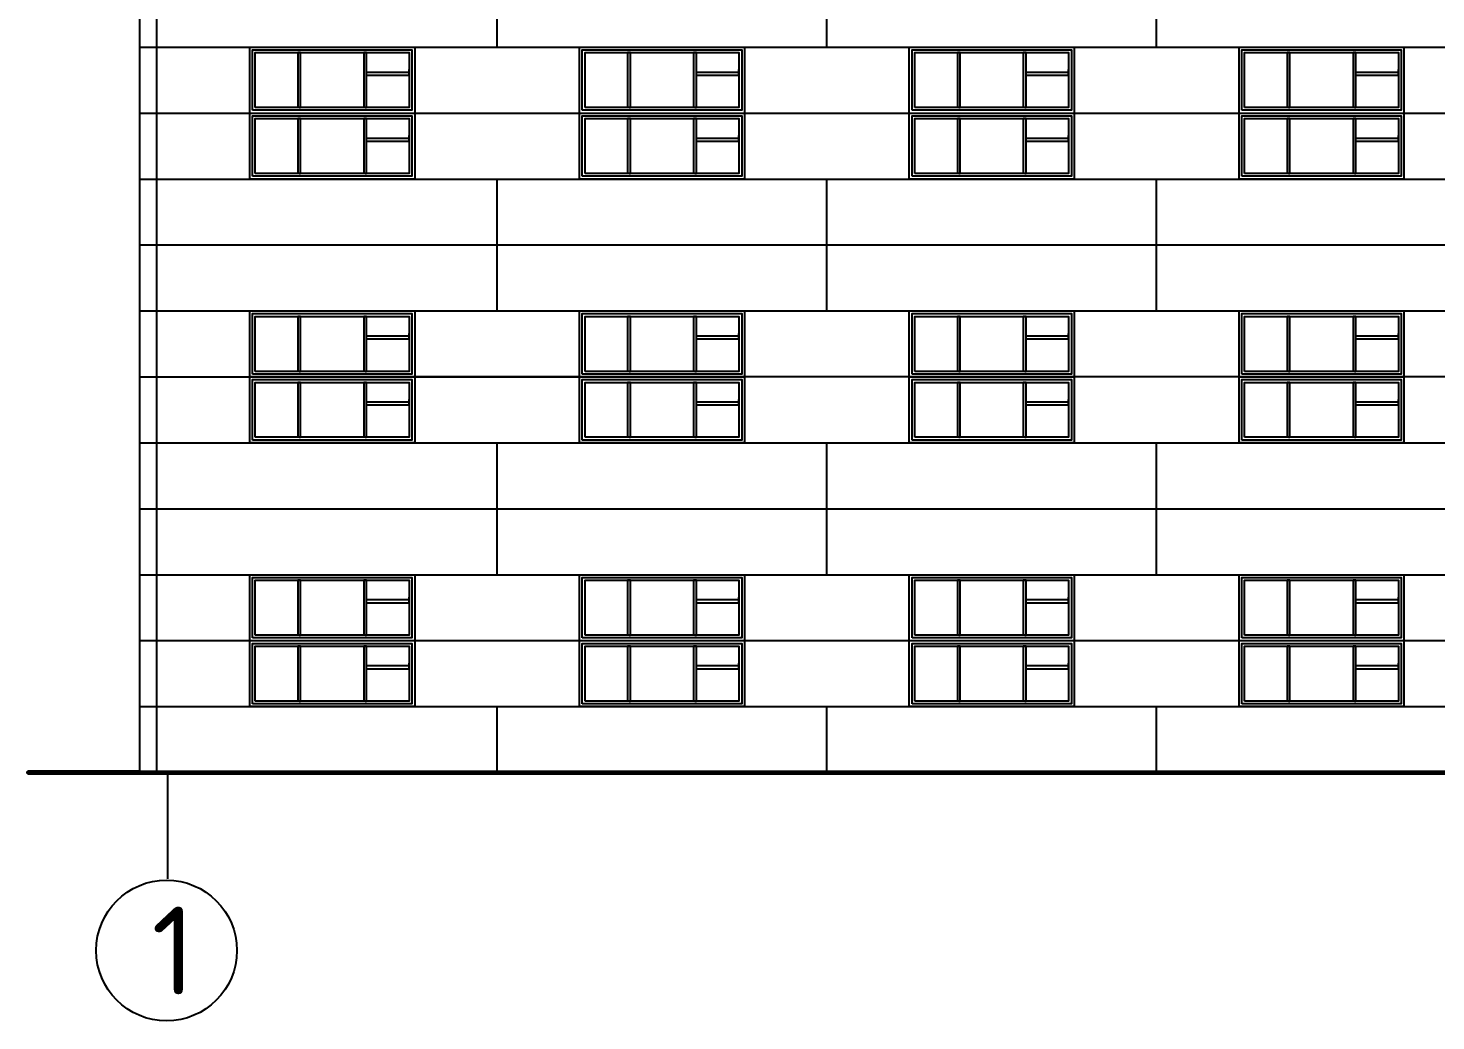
# Model space of a CAD drawing. Header units: millimetres. Extents: x -258526 to -95372, y 16759 to 83244.
# Drawn here: x -127864.7 to -127800.6, y 41448.7 to 41493.8 of the extents above; entities that cross this region are included whole.
import ezdxf

# ---------------------------------------------------------------- set-up
doc = ezdxf.new("R2010")
doc.units = ezdxf.units.MM
doc.header["$LTSCALE"] = 0.5
doc.layers.add('ТОНКИЕе', color=7, linetype='Continuous', lineweight=25)
doc.styles.add('Наклонный 5', font='isocpeur.ttf', dxfattribs={"height": 7})

msp = doc.modelspace()

# ---------------------------------------------------------------- linework, layer by layer
at = {"layer": 'ТОНКИЕе', "color": 0}
for points in [[(-127859.5718, 41534.9756), (-127858.8218, 41534.9756), (-127858.8218, 41459.9756)], [(-127843.3218, 41492.9756), (-127843.3218, 41498.9756)], [(-127828.3218, 41492.9756), (-127828.3218, 41498.9756)], [(-127813.3218, 41492.9756), (-127813.3218, 41498.9756)], [(-127859.5718, 41483.9756), (-127859.5718, 41495.9756), (-127647.0718, 41495.9756), (-127647.0718, 41483.9756)], [(-127859.5718, 41489.9756), (-127859.5718, 41492.9756), (-127647.0718, 41492.9756)], [(-127854.5718, 41486.9756), (-127854.5718, 41489.9756), (-127847.0718, 41489.9756), (-127847.0718, 41486.9756), (-127854.5718, 41486.9756), (-127854.5718, 41489.9756), (-127854.5718, 41492.9756), (-127847.0718, 41492.9756), (-127847.0718, 41489.9756)], [(-127854.4468, 41490.1006), (-127854.4468, 41490.1006), (-127854.4468, 41490.1006), (-127854.4468, 41492.7256), (-127854.4468, 41492.8506), (-127847.3218, 41492.8506), (-127847.1968, 41492.8506), (-127847.1968, 41490.2256), (-127847.1968, 41490.1006), (-127854.4468, 41490.1006)], [(-127854.3218, 41490.2256), (-127854.3218, 41490.2256), (-127854.3218, 41492.7256), (-127854.3218, 41492.7256), (-127847.3218, 41492.7256), (-127847.3218, 41492.7256), (-127847.3218, 41490.2256), (-127847.3218, 41490.2256), (-127854.3218, 41490.2256)], [(-127852.3218, 41490.2256), (-127852.2906, 41490.2256), (-127852.3218, 41490.2256), (-127852.2593, 41490.2256), (-127852.2593, 41492.7256), (-127852.2593, 41492.7256), (-127852.3843, 41492.7256), (-127852.3843, 41490.2256)], [(-127849.3218, 41490.2256), (-127849.2906, 41490.2256), (-127849.3218, 41490.2256), (-127849.2593, 41490.2256), (-127849.2593, 41492.7256), (-127849.2593, 41492.7256), (-127849.3843, 41492.7256), (-127849.3843, 41490.2256)], [(-127839.5718, 41486.9756), (-127839.5718, 41489.9756), (-127832.0718, 41489.9756), (-127832.0718, 41486.9756), (-127839.5718, 41486.9756), (-127839.5718, 41489.9756), (-127839.5718, 41492.9756), (-127832.0718, 41492.9756), (-127832.0718, 41489.9756)], [(-127839.4468, 41490.1006), (-127839.4468, 41490.1006), (-127839.4468, 41490.1006), (-127839.4468, 41492.7256), (-127839.4468, 41492.8506), (-127832.3218, 41492.8506), (-127832.1968, 41492.8506), (-127832.1968, 41490.2256), (-127832.1968, 41490.1006), (-127839.4468, 41490.1006)], [(-127839.3218, 41490.2256), (-127839.3218, 41490.2256), (-127839.3218, 41492.7256), (-127839.3218, 41492.7256), (-127832.3218, 41492.7256), (-127832.3218, 41492.7256), (-127832.3218, 41490.2256), (-127832.3218, 41490.2256), (-127839.3218, 41490.2256)], [(-127837.3218, 41490.2256), (-127837.2906, 41490.2256), (-127837.3218, 41490.2256), (-127837.2593, 41490.2256), (-127837.2593, 41492.7256), (-127837.2593, 41492.7256), (-127837.3843, 41492.7256), (-127837.3843, 41490.2256)], [(-127834.3218, 41490.2256), (-127834.2906, 41490.2256), (-127834.3218, 41490.2256), (-127834.2593, 41490.2256), (-127834.2593, 41492.7256), (-127834.2593, 41492.7256), (-127834.3843, 41492.7256), (-127834.3843, 41490.2256)], [(-127824.5718, 41486.9756), (-127824.5718, 41489.9756), (-127817.0718, 41489.9756), (-127817.0718, 41486.9756), (-127824.5718, 41486.9756), (-127824.5718, 41489.9756), (-127824.5718, 41492.9756), (-127817.0718, 41492.9756), (-127817.0718, 41489.9756)], [(-127824.4468, 41490.1006), (-127824.4468, 41490.1006), (-127824.4468, 41490.1006), (-127824.4468, 41492.7256), (-127824.4468, 41492.8506), (-127817.3218, 41492.8506), (-127817.1968, 41492.8506), (-127817.1968, 41490.2256), (-127817.1968, 41490.1006), (-127824.4468, 41490.1006)], [(-127824.3218, 41490.2256), (-127824.3218, 41490.2256), (-127824.3218, 41492.7256), (-127824.3218, 41492.7256), (-127817.3218, 41492.7256), (-127817.3218, 41492.7256), (-127817.3218, 41490.2256), (-127817.3218, 41490.2256), (-127824.3218, 41490.2256)], [(-127822.3218, 41490.2256), (-127822.2906, 41490.2256), (-127822.3218, 41490.2256), (-127822.2593, 41490.2256), (-127822.2593, 41492.7256), (-127822.2593, 41492.7256), (-127822.3843, 41492.7256), (-127822.3843, 41490.2256)], [(-127819.3218, 41490.2256), (-127819.2906, 41490.2256), (-127819.3218, 41490.2256), (-127819.2593, 41490.2256), (-127819.2593, 41492.7256), (-127819.2593, 41492.7256), (-127819.3843, 41492.7256), (-127819.3843, 41490.2256)], [(-127809.5718, 41486.9756), (-127809.5718, 41489.9756), (-127802.0718, 41489.9756), (-127802.0718, 41486.9756), (-127809.5718, 41486.9756), (-127809.5718, 41489.9756), (-127809.5718, 41492.9756), (-127802.0718, 41492.9756), (-127802.0718, 41489.9756)], [(-127809.4468, 41490.1006), (-127809.4468, 41490.1006), (-127809.4468, 41490.1006), (-127809.4468, 41492.7256), (-127809.4468, 41492.8506), (-127802.3218, 41492.8506), (-127802.1968, 41492.8506), (-127802.1968, 41490.2256), (-127802.1968, 41490.1006), (-127809.4468, 41490.1006)], [(-127809.3218, 41490.2256), (-127809.3218, 41490.2256), (-127809.3218, 41492.7256), (-127809.3218, 41492.7256), (-127802.3218, 41492.7256), (-127802.3218, 41492.7256), (-127802.3218, 41490.2256), (-127802.3218, 41490.2256), (-127809.3218, 41490.2256)], [(-127807.3218, 41490.2256), (-127807.2906, 41490.2256), (-127807.3218, 41490.2256), (-127807.2593, 41490.2256), (-127807.2593, 41492.7256), (-127807.2593, 41492.7256), (-127807.3843, 41492.7256), (-127807.3843, 41490.2256)], [(-127804.3218, 41490.2256), (-127804.2906, 41490.2256), (-127804.3218, 41490.2256), (-127804.2593, 41490.2256), (-127804.2593, 41492.7256), (-127804.2593, 41492.7256), (-127804.3843, 41492.7256), (-127804.3843, 41490.2256)], [(-127849.2593, 41491.701), (-127847.3218, 41491.701), (-127847.3218, 41491.701), (-127847.3218, 41491.951), (-127847.3218, 41491.826), (-127849.134, 41491.826), (-127849.2593, 41491.826)], [(-127834.2593, 41491.701), (-127832.3218, 41491.701), (-127832.3218, 41491.701), (-127832.3218, 41491.951), (-127832.3218, 41491.826), (-127834.134, 41491.826), (-127834.2593, 41491.826)], [(-127819.2593, 41491.701), (-127817.3218, 41491.701), (-127817.3218, 41491.701), (-127817.3218, 41491.951), (-127817.3218, 41491.826), (-127819.134, 41491.826), (-127819.2593, 41491.826)], [(-127804.2593, 41491.701), (-127802.3218, 41491.701), (-127802.3218, 41491.701), (-127802.3218, 41491.951), (-127802.3218, 41491.826), (-127804.134, 41491.826), (-127804.2593, 41491.826)], [(-127859.5718, 41486.9756), (-127859.5718, 41489.9756), (-127647.0718, 41489.9756)], [(-127854.4468, 41487.1006), (-127854.4468, 41487.1006), (-127854.4468, 41487.1006), (-127854.4468, 41489.7256), (-127854.4468, 41489.8506), (-127847.3218, 41489.8506), (-127847.1968, 41489.8506), (-127847.1968, 41487.2256), (-127847.1968, 41487.1006), (-127854.4468, 41487.1006)], [(-127854.3218, 41487.2256), (-127854.3218, 41487.2256), (-127854.3218, 41489.7256), (-127854.3218, 41489.7256), (-127847.3218, 41489.7256), (-127847.3218, 41489.7256), (-127847.3218, 41487.2256), (-127847.3218, 41487.2256), (-127854.3218, 41487.2256)], [(-127852.3218, 41487.2256), (-127852.2906, 41487.2256), (-127852.3218, 41487.2256), (-127852.2593, 41487.2256), (-127852.2593, 41489.7256), (-127852.2593, 41489.7256), (-127852.3843, 41489.7256), (-127852.3843, 41487.2256)], [(-127849.3218, 41487.2256), (-127849.2906, 41487.2256), (-127849.3218, 41487.2256), (-127849.2593, 41487.2256), (-127849.2593, 41489.7256), (-127849.2593, 41489.7256), (-127849.3843, 41489.7256), (-127849.3843, 41487.2256)], [(-127839.4468, 41487.1006), (-127839.4468, 41487.1006), (-127839.4468, 41487.1006), (-127839.4468, 41489.7256), (-127839.4468, 41489.8506), (-127832.3218, 41489.8506), (-127832.1968, 41489.8506), (-127832.1968, 41487.2256), (-127832.1968, 41487.1006), (-127839.4468, 41487.1006)], [(-127839.3218, 41487.2256), (-127839.3218, 41487.2256), (-127839.3218, 41489.7256), (-127839.3218, 41489.7256), (-127832.3218, 41489.7256), (-127832.3218, 41489.7256), (-127832.3218, 41487.2256), (-127832.3218, 41487.2256), (-127839.3218, 41487.2256)], [(-127837.3218, 41487.2256), (-127837.2906, 41487.2256), (-127837.3218, 41487.2256), (-127837.2593, 41487.2256), (-127837.2593, 41489.7256), (-127837.2593, 41489.7256), (-127837.3843, 41489.7256), (-127837.3843, 41487.2256)], [(-127834.3218, 41487.2256), (-127834.2906, 41487.2256), (-127834.3218, 41487.2256), (-127834.2593, 41487.2256), (-127834.2593, 41489.7256), (-127834.2593, 41489.7256), (-127834.3843, 41489.7256), (-127834.3843, 41487.2256)], [(-127824.4468, 41487.1006), (-127824.4468, 41487.1006), (-127824.4468, 41487.1006), (-127824.4468, 41489.7256), (-127824.4468, 41489.8506), (-127817.3218, 41489.8506), (-127817.1968, 41489.8506), (-127817.1968, 41487.2256), (-127817.1968, 41487.1006), (-127824.4468, 41487.1006)], [(-127824.3218, 41487.2256), (-127824.3218, 41487.2256), (-127824.3218, 41489.7256), (-127824.3218, 41489.7256), (-127817.3218, 41489.7256), (-127817.3218, 41489.7256), (-127817.3218, 41487.2256), (-127817.3218, 41487.2256), (-127824.3218, 41487.2256)], [(-127822.3218, 41487.2256), (-127822.2906, 41487.2256), (-127822.3218, 41487.2256), (-127822.2593, 41487.2256), (-127822.2593, 41489.7256), (-127822.2593, 41489.7256), (-127822.3843, 41489.7256), (-127822.3843, 41487.2256)], [(-127819.3218, 41487.2256), (-127819.2906, 41487.2256), (-127819.3218, 41487.2256), (-127819.2593, 41487.2256), (-127819.2593, 41489.7256), (-127819.2593, 41489.7256), (-127819.3843, 41489.7256), (-127819.3843, 41487.2256)], [(-127809.4468, 41487.1006), (-127809.4468, 41487.1006), (-127809.4468, 41487.1006), (-127809.4468, 41489.7256), (-127809.4468, 41489.8506), (-127802.3218, 41489.8506), (-127802.1968, 41489.8506), (-127802.1968, 41487.2256), (-127802.1968, 41487.1006), (-127809.4468, 41487.1006)], [(-127809.3218, 41487.2256), (-127809.3218, 41487.2256), (-127809.3218, 41489.7256), (-127809.3218, 41489.7256), (-127802.3218, 41489.7256), (-127802.3218, 41489.7256), (-127802.3218, 41487.2256), (-127802.3218, 41487.2256), (-127809.3218, 41487.2256)], [(-127807.3218, 41487.2256), (-127807.2906, 41487.2256), (-127807.3218, 41487.2256), (-127807.2593, 41487.2256), (-127807.2593, 41489.7256), (-127807.2593, 41489.7256), (-127807.3843, 41489.7256), (-127807.3843, 41487.2256)], [(-127804.3218, 41487.2256), (-127804.2906, 41487.2256), (-127804.3218, 41487.2256), (-127804.2593, 41487.2256), (-127804.2593, 41489.7256), (-127804.2593, 41489.7256), (-127804.3843, 41489.7256), (-127804.3843, 41487.2256)], [(-127849.2593, 41488.701), (-127847.3218, 41488.701), (-127847.3218, 41488.701), (-127847.3218, 41488.951), (-127847.3218, 41488.826), (-127849.134, 41488.826), (-127849.2593, 41488.826)], [(-127834.2593, 41488.701), (-127832.3218, 41488.701), (-127832.3218, 41488.701), (-127832.3218, 41488.951), (-127832.3218, 41488.826), (-127834.134, 41488.826), (-127834.2593, 41488.826)], [(-127819.2593, 41488.701), (-127817.3218, 41488.701), (-127817.3218, 41488.701), (-127817.3218, 41488.951), (-127817.3218, 41488.826), (-127819.134, 41488.826), (-127819.2593, 41488.826)], [(-127804.2593, 41488.701), (-127802.3218, 41488.701), (-127802.3218, 41488.701), (-127802.3218, 41488.951), (-127802.3218, 41488.826), (-127804.134, 41488.826), (-127804.2593, 41488.826)], [(-127859.5718, 41483.9756), (-127859.5718, 41486.9756), (-127647.0718, 41486.9756)], [(-127843.3218, 41480.9756), (-127843.3218, 41486.9756)], [(-127828.3218, 41480.9756), (-127828.3218, 41486.9756)], [(-127813.3218, 41480.9756), (-127813.3218, 41486.9756)], [(-127859.5718, 41471.9756), (-127859.5718, 41483.9756), (-127647.0718, 41483.9756), (-127647.0718, 41471.9756)], [(-127859.5718, 41477.9756), (-127859.5718, 41480.9756), (-127647.0718, 41480.9756)], [(-127854.5718, 41474.9756), (-127854.5718, 41477.9756), (-127847.0718, 41477.9756), (-127847.0718, 41474.9756), (-127854.5718, 41474.9756), (-127854.5718, 41477.9756), (-127854.5718, 41480.9756), (-127847.0718, 41480.9756), (-127847.0718, 41477.9756)], [(-127854.4468, 41478.1006), (-127854.4468, 41478.1006), (-127854.4468, 41478.1006), (-127854.4468, 41480.7256), (-127854.4468, 41480.8506), (-127847.3218, 41480.8506), (-127847.1968, 41480.8506), (-127847.1968, 41478.2256), (-127847.1968, 41478.1006), (-127854.4468, 41478.1006)], [(-127854.3218, 41478.2256), (-127854.3218, 41478.2256), (-127854.3218, 41480.7256), (-127854.3218, 41480.7256), (-127847.3218, 41480.7256), (-127847.3218, 41480.7256), (-127847.3218, 41478.2256), (-127847.3218, 41478.2256), (-127854.3218, 41478.2256)], [(-127852.3218, 41478.2256), (-127852.2906, 41478.2256), (-127852.3218, 41478.2256), (-127852.2593, 41478.2256), (-127852.2593, 41480.7256), (-127852.2593, 41480.7256), (-127852.3843, 41480.7256), (-127852.3843, 41478.2256)], [(-127849.3218, 41478.2256), (-127849.2906, 41478.2256), (-127849.3218, 41478.2256), (-127849.2593, 41478.2256), (-127849.2593, 41480.7256), (-127849.2593, 41480.7256), (-127849.3843, 41480.7256), (-127849.3843, 41478.2256)], [(-127839.5718, 41474.9756), (-127839.5718, 41477.9756), (-127832.0718, 41477.9756), (-127832.0718, 41474.9756), (-127839.5718, 41474.9756), (-127839.5718, 41477.9756), (-127839.5718, 41480.9756), (-127832.0718, 41480.9756), (-127832.0718, 41477.9756)], [(-127839.4468, 41478.1006), (-127839.4468, 41478.1006), (-127839.4468, 41478.1006), (-127839.4468, 41480.7256), (-127839.4468, 41480.8506), (-127832.3218, 41480.8506), (-127832.1968, 41480.8506), (-127832.1968, 41478.2256), (-127832.1968, 41478.1006), (-127839.4468, 41478.1006)], [(-127839.3218, 41478.2256), (-127839.3218, 41478.2256), (-127839.3218, 41480.7256), (-127839.3218, 41480.7256), (-127832.3218, 41480.7256), (-127832.3218, 41480.7256), (-127832.3218, 41478.2256), (-127832.3218, 41478.2256), (-127839.3218, 41478.2256)], [(-127837.3218, 41478.2256), (-127837.2906, 41478.2256), (-127837.3218, 41478.2256), (-127837.2593, 41478.2256), (-127837.2593, 41480.7256), (-127837.2593, 41480.7256), (-127837.3843, 41480.7256), (-127837.3843, 41478.2256)], [(-127834.3218, 41478.2256), (-127834.2906, 41478.2256), (-127834.3218, 41478.2256), (-127834.2593, 41478.2256), (-127834.2593, 41480.7256), (-127834.2593, 41480.7256), (-127834.3843, 41480.7256), (-127834.3843, 41478.2256)], [(-127824.5718, 41474.9756), (-127824.5718, 41477.9756), (-127817.0718, 41477.9756), (-127817.0718, 41474.9756), (-127824.5718, 41474.9756), (-127824.5718, 41477.9756), (-127824.5718, 41480.9756), (-127817.0718, 41480.9756), (-127817.0718, 41477.9756)], [(-127824.4468, 41478.1006), (-127824.4468, 41478.1006), (-127824.4468, 41478.1006), (-127824.4468, 41480.7256), (-127824.4468, 41480.8506), (-127817.3218, 41480.8506), (-127817.1968, 41480.8506), (-127817.1968, 41478.2256), (-127817.1968, 41478.1006), (-127824.4468, 41478.1006)], [(-127824.3218, 41478.2256), (-127824.3218, 41478.2256), (-127824.3218, 41480.7256), (-127824.3218, 41480.7256), (-127817.3218, 41480.7256), (-127817.3218, 41480.7256), (-127817.3218, 41478.2256), (-127817.3218, 41478.2256), (-127824.3218, 41478.2256)], [(-127822.3218, 41478.2256), (-127822.2906, 41478.2256), (-127822.3218, 41478.2256), (-127822.2593, 41478.2256), (-127822.2593, 41480.7256), (-127822.2593, 41480.7256), (-127822.3843, 41480.7256), (-127822.3843, 41478.2256)], [(-127819.3218, 41478.2256), (-127819.2906, 41478.2256), (-127819.3218, 41478.2256), (-127819.2593, 41478.2256), (-127819.2593, 41480.7256), (-127819.2593, 41480.7256), (-127819.3843, 41480.7256), (-127819.3843, 41478.2256)], [(-127809.5718, 41474.9756), (-127809.5718, 41477.9756), (-127802.0718, 41477.9756), (-127802.0718, 41474.9756), (-127809.5718, 41474.9756), (-127809.5718, 41477.9756), (-127809.5718, 41480.9756), (-127802.0718, 41480.9756), (-127802.0718, 41477.9756)], [(-127809.4468, 41478.1006), (-127809.4468, 41478.1006), (-127809.4468, 41478.1006), (-127809.4468, 41480.7256), (-127809.4468, 41480.8506), (-127802.3218, 41480.8506), (-127802.1968, 41480.8506), (-127802.1968, 41478.2256), (-127802.1968, 41478.1006), (-127809.4468, 41478.1006)], [(-127809.3218, 41478.2256), (-127809.3218, 41478.2256), (-127809.3218, 41480.7256), (-127809.3218, 41480.7256), (-127802.3218, 41480.7256), (-127802.3218, 41480.7256), (-127802.3218, 41478.2256), (-127802.3218, 41478.2256), (-127809.3218, 41478.2256)], [(-127807.3218, 41478.2256), (-127807.2906, 41478.2256), (-127807.3218, 41478.2256), (-127807.2593, 41478.2256), (-127807.2593, 41480.7256), (-127807.2593, 41480.7256), (-127807.3843, 41480.7256), (-127807.3843, 41478.2256)], [(-127804.3218, 41478.2256), (-127804.2906, 41478.2256), (-127804.3218, 41478.2256), (-127804.2593, 41478.2256), (-127804.2593, 41480.7256), (-127804.2593, 41480.7256), (-127804.3843, 41480.7256), (-127804.3843, 41478.2256)], [(-127849.2593, 41479.701), (-127847.3218, 41479.701), (-127847.3218, 41479.701), (-127847.3218, 41479.951), (-127847.3218, 41479.826), (-127849.134, 41479.826), (-127849.2593, 41479.826)], [(-127834.2593, 41479.701), (-127832.3218, 41479.701), (-127832.3218, 41479.701), (-127832.3218, 41479.951), (-127832.3218, 41479.826), (-127834.134, 41479.826), (-127834.2593, 41479.826)], [(-127819.2593, 41479.701), (-127817.3218, 41479.701), (-127817.3218, 41479.701), (-127817.3218, 41479.951), (-127817.3218, 41479.826), (-127819.134, 41479.826), (-127819.2593, 41479.826)], [(-127804.2593, 41479.701), (-127802.3218, 41479.701), (-127802.3218, 41479.701), (-127802.3218, 41479.951), (-127802.3218, 41479.826), (-127804.134, 41479.826), (-127804.2593, 41479.826)], [(-127859.5718, 41474.9756), (-127859.5718, 41477.9756), (-127839.5718, 41477.9756)], [(-127647.0718, 41474.9756), (-127647.0718, 41477.9756), (-127854.5718, 41477.9756)], [(-127854.4468, 41475.1006), (-127854.4468, 41475.1006), (-127854.4468, 41475.1006), (-127854.4468, 41477.7256), (-127854.4468, 41477.8506), (-127847.3218, 41477.8506), (-127847.1968, 41477.8506), (-127847.1968, 41475.2256), (-127847.1968, 41475.1006), (-127854.4468, 41475.1006)], [(-127854.3218, 41475.2256), (-127854.3218, 41475.2256), (-127854.3218, 41477.7256), (-127854.3218, 41477.7256), (-127847.3218, 41477.7256), (-127847.3218, 41477.7256), (-127847.3218, 41475.2256), (-127847.3218, 41475.2256), (-127854.3218, 41475.2256)], [(-127852.3218, 41475.2256), (-127852.2906, 41475.2256), (-127852.3218, 41475.2256), (-127852.2593, 41475.2256), (-127852.2593, 41477.7256), (-127852.2593, 41477.7256), (-127852.3843, 41477.7256), (-127852.3843, 41475.2256)], [(-127849.3218, 41475.2256), (-127849.2906, 41475.2256), (-127849.3218, 41475.2256), (-127849.2593, 41475.2256), (-127849.2593, 41477.7256), (-127849.2593, 41477.7256), (-127849.3843, 41477.7256), (-127849.3843, 41475.2256)], [(-127839.4468, 41475.1006), (-127839.4468, 41475.1006), (-127839.4468, 41475.1006), (-127839.4468, 41477.7256), (-127839.4468, 41477.8506), (-127832.3218, 41477.8506), (-127832.1968, 41477.8506), (-127832.1968, 41475.2256), (-127832.1968, 41475.1006), (-127839.4468, 41475.1006)], [(-127839.3218, 41475.2256), (-127839.3218, 41475.2256), (-127839.3218, 41477.7256), (-127839.3218, 41477.7256), (-127832.3218, 41477.7256), (-127832.3218, 41477.7256), (-127832.3218, 41475.2256), (-127832.3218, 41475.2256), (-127839.3218, 41475.2256)], [(-127837.3218, 41475.2256), (-127837.2906, 41475.2256), (-127837.3218, 41475.2256), (-127837.2593, 41475.2256), (-127837.2593, 41477.7256), (-127837.2593, 41477.7256), (-127837.3843, 41477.7256), (-127837.3843, 41475.2256)], [(-127834.3218, 41475.2256), (-127834.2906, 41475.2256), (-127834.3218, 41475.2256), (-127834.2593, 41475.2256), (-127834.2593, 41477.7256), (-127834.2593, 41477.7256), (-127834.3843, 41477.7256), (-127834.3843, 41475.2256)], [(-127824.4468, 41475.1006), (-127824.4468, 41475.1006), (-127824.4468, 41475.1006), (-127824.4468, 41477.7256), (-127824.4468, 41477.8506), (-127817.3218, 41477.8506), (-127817.1968, 41477.8506), (-127817.1968, 41475.2256), (-127817.1968, 41475.1006), (-127824.4468, 41475.1006)], [(-127824.3218, 41475.2256), (-127824.3218, 41475.2256), (-127824.3218, 41477.7256), (-127824.3218, 41477.7256), (-127817.3218, 41477.7256), (-127817.3218, 41477.7256), (-127817.3218, 41475.2256), (-127817.3218, 41475.2256), (-127824.3218, 41475.2256)], [(-127822.3218, 41475.2256), (-127822.2906, 41475.2256), (-127822.3218, 41475.2256), (-127822.2593, 41475.2256), (-127822.2593, 41477.7256), (-127822.2593, 41477.7256), (-127822.3843, 41477.7256), (-127822.3843, 41475.2256)], [(-127819.3218, 41475.2256), (-127819.2906, 41475.2256), (-127819.3218, 41475.2256), (-127819.2593, 41475.2256), (-127819.2593, 41477.7256), (-127819.2593, 41477.7256), (-127819.3843, 41477.7256), (-127819.3843, 41475.2256)], [(-127809.4468, 41475.1006), (-127809.4468, 41475.1006), (-127809.4468, 41475.1006), (-127809.4468, 41477.7256), (-127809.4468, 41477.8506), (-127802.3218, 41477.8506), (-127802.1968, 41477.8506), (-127802.1968, 41475.2256), (-127802.1968, 41475.1006), (-127809.4468, 41475.1006)], [(-127809.3218, 41475.2256), (-127809.3218, 41475.2256), (-127809.3218, 41477.7256), (-127809.3218, 41477.7256), (-127802.3218, 41477.7256), (-127802.3218, 41477.7256), (-127802.3218, 41475.2256), (-127802.3218, 41475.2256), (-127809.3218, 41475.2256)], [(-127807.3218, 41475.2256), (-127807.2906, 41475.2256), (-127807.3218, 41475.2256), (-127807.2593, 41475.2256), (-127807.2593, 41477.7256), (-127807.2593, 41477.7256), (-127807.3843, 41477.7256), (-127807.3843, 41475.2256)], [(-127804.3218, 41475.2256), (-127804.2906, 41475.2256), (-127804.3218, 41475.2256), (-127804.2593, 41475.2256), (-127804.2593, 41477.7256), (-127804.2593, 41477.7256), (-127804.3843, 41477.7256), (-127804.3843, 41475.2256)], [(-127849.2593, 41476.701), (-127847.3218, 41476.701), (-127847.3218, 41476.701), (-127847.3218, 41476.951), (-127847.3218, 41476.826), (-127849.134, 41476.826), (-127849.2593, 41476.826)], [(-127834.2593, 41476.701), (-127832.3218, 41476.701), (-127832.3218, 41476.701), (-127832.3218, 41476.951), (-127832.3218, 41476.826), (-127834.134, 41476.826), (-127834.2593, 41476.826)], [(-127819.2593, 41476.701), (-127817.3218, 41476.701), (-127817.3218, 41476.701), (-127817.3218, 41476.951), (-127817.3218, 41476.826), (-127819.134, 41476.826), (-127819.2593, 41476.826)], [(-127804.2593, 41476.701), (-127802.3218, 41476.701), (-127802.3218, 41476.701), (-127802.3218, 41476.951), (-127802.3218, 41476.826), (-127804.134, 41476.826), (-127804.2593, 41476.826)], [(-127859.5718, 41471.9756), (-127859.5718, 41474.9756), (-127647.0718, 41474.9756)], [(-127843.3218, 41468.9756), (-127843.3218, 41474.9756)], [(-127828.3218, 41468.9756), (-127828.3218, 41474.9756)], [(-127813.3218, 41468.9756), (-127813.3218, 41474.9756)], [(-127859.5718, 41459.9756), (-127859.5718, 41471.9756), (-127647.0718, 41471.9756), (-127647.0718, 41459.9756)], [(-127859.5718, 41465.9756), (-127859.5718, 41468.9756), (-127647.0718, 41468.9756)], [(-127854.5718, 41462.9756), (-127854.5718, 41465.9756), (-127847.0718, 41465.9756), (-127847.0718, 41462.9756), (-127854.5718, 41462.9756), (-127854.5718, 41465.9756), (-127854.5718, 41468.9756), (-127847.0718, 41468.9756), (-127847.0718, 41465.9756)], [(-127854.4468, 41466.1006), (-127854.4468, 41466.1006), (-127854.4468, 41466.1006), (-127854.4468, 41468.7256), (-127854.4468, 41468.8506), (-127847.3218, 41468.8506), (-127847.1968, 41468.8506), (-127847.1968, 41466.2256), (-127847.1968, 41466.1006), (-127854.4468, 41466.1006)], [(-127854.3218, 41466.2256), (-127854.3218, 41466.2256), (-127854.3218, 41468.7256), (-127854.3218, 41468.7256), (-127847.3218, 41468.7256), (-127847.3218, 41468.7256), (-127847.3218, 41466.2256), (-127847.3218, 41466.2256), (-127854.3218, 41466.2256)], [(-127852.3218, 41466.2256), (-127852.2906, 41466.2256), (-127852.3218, 41466.2256), (-127852.2593, 41466.2256), (-127852.2593, 41468.7256), (-127852.2593, 41468.7256), (-127852.3843, 41468.7256), (-127852.3843, 41466.2256)], [(-127849.3218, 41466.2256), (-127849.2906, 41466.2256), (-127849.3218, 41466.2256), (-127849.2593, 41466.2256), (-127849.2593, 41468.7256), (-127849.2593, 41468.7256), (-127849.3843, 41468.7256), (-127849.3843, 41466.2256)], [(-127839.5718, 41462.9756), (-127839.5718, 41465.9756), (-127832.0718, 41465.9756), (-127832.0718, 41462.9756), (-127839.5718, 41462.9756), (-127839.5718, 41465.9756), (-127839.5718, 41468.9756), (-127832.0718, 41468.9756), (-127832.0718, 41465.9756)], [(-127839.4468, 41466.1006), (-127839.4468, 41466.1006), (-127839.4468, 41466.1006), (-127839.4468, 41468.7256), (-127839.4468, 41468.8506), (-127832.3218, 41468.8506), (-127832.1968, 41468.8506), (-127832.1968, 41466.2256), (-127832.1968, 41466.1006), (-127839.4468, 41466.1006)], [(-127839.3218, 41466.2256), (-127839.3218, 41466.2256), (-127839.3218, 41468.7256), (-127839.3218, 41468.7256), (-127832.3218, 41468.7256), (-127832.3218, 41468.7256), (-127832.3218, 41466.2256), (-127832.3218, 41466.2256), (-127839.3218, 41466.2256)], [(-127837.3218, 41466.2256), (-127837.2906, 41466.2256), (-127837.3218, 41466.2256), (-127837.2593, 41466.2256), (-127837.2593, 41468.7256), (-127837.2593, 41468.7256), (-127837.3843, 41468.7256), (-127837.3843, 41466.2256)], [(-127834.3218, 41466.2256), (-127834.2906, 41466.2256), (-127834.3218, 41466.2256), (-127834.2593, 41466.2256), (-127834.2593, 41468.7256), (-127834.2593, 41468.7256), (-127834.3843, 41468.7256), (-127834.3843, 41466.2256)], [(-127824.5718, 41462.9756), (-127824.5718, 41465.9756), (-127817.0718, 41465.9756), (-127817.0718, 41462.9756), (-127824.5718, 41462.9756), (-127824.5718, 41465.9756), (-127824.5718, 41468.9756), (-127817.0718, 41468.9756), (-127817.0718, 41465.9756)], [(-127824.4468, 41466.1006), (-127824.4468, 41466.1006), (-127824.4468, 41466.1006), (-127824.4468, 41468.7256), (-127824.4468, 41468.8506), (-127817.3218, 41468.8506), (-127817.1968, 41468.8506), (-127817.1968, 41466.2256), (-127817.1968, 41466.1006), (-127824.4468, 41466.1006)], [(-127824.3218, 41466.2256), (-127824.3218, 41466.2256), (-127824.3218, 41468.7256), (-127824.3218, 41468.7256), (-127817.3218, 41468.7256), (-127817.3218, 41468.7256), (-127817.3218, 41466.2256), (-127817.3218, 41466.2256), (-127824.3218, 41466.2256)], [(-127822.3218, 41466.2256), (-127822.2906, 41466.2256), (-127822.3218, 41466.2256), (-127822.2593, 41466.2256), (-127822.2593, 41468.7256), (-127822.2593, 41468.7256), (-127822.3843, 41468.7256), (-127822.3843, 41466.2256)], [(-127819.3218, 41466.2256), (-127819.2906, 41466.2256), (-127819.3218, 41466.2256), (-127819.2593, 41466.2256), (-127819.2593, 41468.7256), (-127819.2593, 41468.7256), (-127819.3843, 41468.7256), (-127819.3843, 41466.2256)], [(-127809.5718, 41462.9756), (-127809.5718, 41465.9756), (-127802.0718, 41465.9756), (-127802.0718, 41462.9756), (-127809.5718, 41462.9756), (-127809.5718, 41465.9756), (-127809.5718, 41468.9756), (-127802.0718, 41468.9756), (-127802.0718, 41465.9756)], [(-127809.4468, 41466.1006), (-127809.4468, 41466.1006), (-127809.4468, 41466.1006), (-127809.4468, 41468.7256), (-127809.4468, 41468.8506), (-127802.3218, 41468.8506), (-127802.1968, 41468.8506), (-127802.1968, 41466.2256), (-127802.1968, 41466.1006), (-127809.4468, 41466.1006)], [(-127809.3218, 41466.2256), (-127809.3218, 41466.2256), (-127809.3218, 41468.7256), (-127809.3218, 41468.7256), (-127802.3218, 41468.7256), (-127802.3218, 41468.7256), (-127802.3218, 41466.2256), (-127802.3218, 41466.2256), (-127809.3218, 41466.2256)], [(-127807.3218, 41466.2256), (-127807.2906, 41466.2256), (-127807.3218, 41466.2256), (-127807.2593, 41466.2256), (-127807.2593, 41468.7256), (-127807.2593, 41468.7256), (-127807.3843, 41468.7256), (-127807.3843, 41466.2256)], [(-127804.3218, 41466.2256), (-127804.2906, 41466.2256), (-127804.3218, 41466.2256), (-127804.2593, 41466.2256), (-127804.2593, 41468.7256), (-127804.2593, 41468.7256), (-127804.3843, 41468.7256), (-127804.3843, 41466.2256)], [(-127849.2593, 41467.701), (-127847.3218, 41467.701), (-127847.3218, 41467.701), (-127847.3218, 41467.951), (-127847.3218, 41467.826), (-127849.134, 41467.826), (-127849.2593, 41467.826)], [(-127834.2593, 41467.701), (-127832.3218, 41467.701), (-127832.3218, 41467.701), (-127832.3218, 41467.951), (-127832.3218, 41467.826), (-127834.134, 41467.826), (-127834.2593, 41467.826)], [(-127819.2593, 41467.701), (-127817.3218, 41467.701), (-127817.3218, 41467.701), (-127817.3218, 41467.951), (-127817.3218, 41467.826), (-127819.134, 41467.826), (-127819.2593, 41467.826)], [(-127804.2593, 41467.701), (-127802.3218, 41467.701), (-127802.3218, 41467.701), (-127802.3218, 41467.951), (-127802.3218, 41467.826), (-127804.134, 41467.826), (-127804.2593, 41467.826)], [(-127847.0718, 41462.9756), (-127839.5718, 41462.9756), (-127839.5718, 41467.0407)], [(-127859.5718, 41462.9756), (-127859.5718, 41465.9756), (-127854.5718, 41465.9756), (-127647.0718, 41465.9756)], [(-127854.4468, 41463.1006), (-127854.4468, 41463.1006), (-127854.4468, 41463.1006), (-127854.4468, 41465.7256), (-127854.4468, 41465.8506), (-127847.3218, 41465.8506), (-127847.1968, 41465.8506), (-127847.1968, 41463.2256), (-127847.1968, 41463.1006), (-127854.4468, 41463.1006)], [(-127839.4468, 41463.1006), (-127839.4468, 41463.1006), (-127839.4468, 41463.1006), (-127839.4468, 41465.7256), (-127839.4468, 41465.8506), (-127832.3218, 41465.8506), (-127832.1968, 41465.8506), (-127832.1968, 41463.2256), (-127832.1968, 41463.1006), (-127839.4468, 41463.1006)], [(-127824.4468, 41463.1006), (-127824.4468, 41463.1006), (-127824.4468, 41463.1006), (-127824.4468, 41465.7256), (-127824.4468, 41465.8506), (-127817.3218, 41465.8506), (-127817.1968, 41465.8506), (-127817.1968, 41463.2256), (-127817.1968, 41463.1006), (-127824.4468, 41463.1006)], [(-127809.4468, 41463.1006), (-127809.4468, 41463.1006), (-127809.4468, 41463.1006), (-127809.4468, 41465.7256), (-127809.4468, 41465.8506), (-127802.3218, 41465.8506), (-127802.1968, 41465.8506), (-127802.1968, 41463.2256), (-127802.1968, 41463.1006), (-127809.4468, 41463.1006)], [(-127854.3218, 41463.2256), (-127854.3218, 41463.2256), (-127854.3218, 41465.7256), (-127854.3218, 41465.7256), (-127847.3218, 41465.7256), (-127847.3218, 41465.7256), (-127847.3218, 41463.2256), (-127847.3218, 41463.2256), (-127854.3218, 41463.2256)], [(-127852.3218, 41463.2256), (-127852.2906, 41463.2256), (-127852.3218, 41463.2256), (-127852.2593, 41463.2256), (-127852.2593, 41465.7256), (-127852.2593, 41465.7256), (-127852.3843, 41465.7256), (-127852.3843, 41463.2256)], [(-127849.3218, 41463.2256), (-127849.2906, 41463.2256), (-127849.3218, 41463.2256), (-127849.2593, 41463.2256), (-127849.2593, 41465.7256), (-127849.2593, 41465.7256), (-127849.3843, 41465.7256), (-127849.3843, 41463.2256)], [(-127839.3218, 41463.2256), (-127839.3218, 41463.2256), (-127839.3218, 41465.7256), (-127839.3218, 41465.7256), (-127832.3218, 41465.7256), (-127832.3218, 41465.7256), (-127832.3218, 41463.2256), (-127832.3218, 41463.2256), (-127839.3218, 41463.2256)], [(-127837.3218, 41463.2256), (-127837.2906, 41463.2256), (-127837.3218, 41463.2256), (-127837.2593, 41463.2256), (-127837.2593, 41465.7256), (-127837.2593, 41465.7256), (-127837.3843, 41465.7256), (-127837.3843, 41463.2256)], [(-127834.3218, 41463.2256), (-127834.2906, 41463.2256), (-127834.3218, 41463.2256), (-127834.2593, 41463.2256), (-127834.2593, 41465.7256), (-127834.2593, 41465.7256), (-127834.3843, 41465.7256), (-127834.3843, 41463.2256)], [(-127824.3218, 41463.2256), (-127824.3218, 41463.2256), (-127824.3218, 41465.7256), (-127824.3218, 41465.7256), (-127817.3218, 41465.7256), (-127817.3218, 41465.7256), (-127817.3218, 41463.2256), (-127817.3218, 41463.2256), (-127824.3218, 41463.2256)], [(-127822.3218, 41463.2256), (-127822.2906, 41463.2256), (-127822.3218, 41463.2256), (-127822.2593, 41463.2256), (-127822.2593, 41465.7256), (-127822.2593, 41465.7256), (-127822.3843, 41465.7256), (-127822.3843, 41463.2256)], [(-127819.3218, 41463.2256), (-127819.2906, 41463.2256), (-127819.3218, 41463.2256), (-127819.2593, 41463.2256), (-127819.2593, 41465.7256), (-127819.2593, 41465.7256), (-127819.3843, 41465.7256), (-127819.3843, 41463.2256)], [(-127809.3218, 41463.2256), (-127809.3218, 41463.2256), (-127809.3218, 41465.7256), (-127809.3218, 41465.7256), (-127802.3218, 41465.7256), (-127802.3218, 41465.7256), (-127802.3218, 41463.2256), (-127802.3218, 41463.2256), (-127809.3218, 41463.2256)], [(-127807.3218, 41463.2256), (-127807.2906, 41463.2256), (-127807.3218, 41463.2256), (-127807.2593, 41463.2256), (-127807.2593, 41465.7256), (-127807.2593, 41465.7256), (-127807.3843, 41465.7256), (-127807.3843, 41463.2256)], [(-127804.3218, 41463.2256), (-127804.2906, 41463.2256), (-127804.3218, 41463.2256), (-127804.2593, 41463.2256), (-127804.2593, 41465.7256), (-127804.2593, 41465.7256), (-127804.3843, 41465.7256), (-127804.3843, 41463.2256)], [(-127849.2593, 41464.701), (-127847.3218, 41464.701), (-127847.3218, 41464.701), (-127847.3218, 41464.951), (-127847.3218, 41464.826), (-127849.134, 41464.826), (-127849.2593, 41464.826)], [(-127834.2593, 41464.701), (-127832.3218, 41464.701), (-127832.3218, 41464.701), (-127832.3218, 41464.951), (-127832.3218, 41464.826), (-127834.134, 41464.826), (-127834.2593, 41464.826)], [(-127819.2593, 41464.701), (-127817.3218, 41464.701), (-127817.3218, 41464.701), (-127817.3218, 41464.951), (-127817.3218, 41464.826), (-127819.134, 41464.826), (-127819.2593, 41464.826)], [(-127804.2593, 41464.701), (-127802.3218, 41464.701), (-127802.3218, 41464.701), (-127802.3218, 41464.951), (-127802.3218, 41464.826), (-127804.134, 41464.826), (-127804.2593, 41464.826)], [(-127859.5718, 41459.9756), (-127859.5718, 41462.9756), (-127647.0718, 41462.9756)], [(-127858.3218, 41459.9756), (-127843.3218, 41459.9756), (-127843.3218, 41462.9756)], [(-127843.3218, 41459.9756), (-127828.3218, 41459.9756), (-127828.3218, 41462.9756)], [(-127828.3218, 41459.9756), (-127813.3218, 41459.9756), (-127813.3218, 41462.9756)], [(-127813.3218, 41459.9756), (-127798.3218, 41459.9756), (-127798.3218, 41462.9756)], [(-127859.5718, 41459.9756), (-127647.0718, 41459.9756)], [(-127859.5718, 41459.9756), (-127858.3218, 41459.9756), (-127858.3218, 41455.142)]]:
    msp.add_lwpolyline(points, dxfattribs=at)
at = {"layer": 'ТОНКИЕе', "color": 0, "lineweight": 60}
msp.add_lwpolyline([(-127859.5718, 41459.9756), (-127864.6561, 41459.9756), (-127642.766, 41459.9756)], dxfattribs=at)
at = {"layer": 'ТОНКИЕе', "color": 0}
msp.add_circle((-127858.3597, 41451.8805), 3.2, dxfattribs=at)

# ---------------------------------------------------------------- texts
at = {"layer": 'ТОНКИЕе', "color": 0, "insert": (-127859.0451, 41453.8758), "char_height": 4, "attachment_point": 1, "style": 'Наклонный 5'}
msp.add_mtext_dynamic_manual_height_columns('{\\Q0;1}', width=1.852732, gutter_width=35, heights=[0], dxfattribs=at)

doc.saveas('drawing.dxf')
